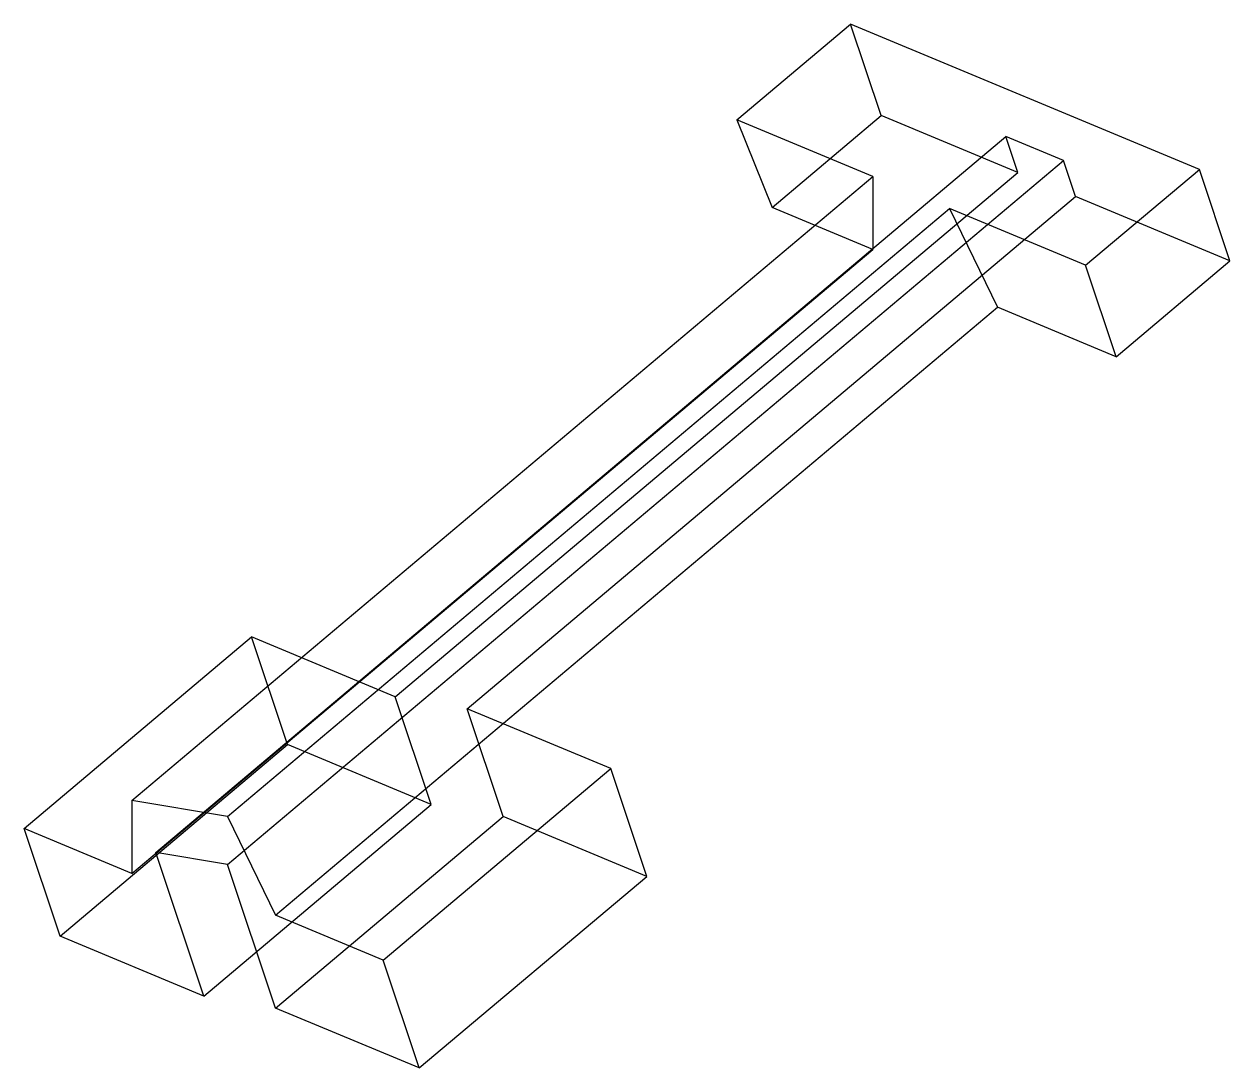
# Model space of a CAD drawing. Extents: x 186.5 to 236.9, y 114 to 157.6.
import ezdxf

# ---------------------------------------------------------------- set-up
doc = ezdxf.new("R2010")
doc.units = 0
doc.layers.get('0').update_dxf_attribs({"linetype": 'CONTINUOUS'})

msp = doc.modelspace()

# ---------------------------------------------------------------- linework, layer by layer
at = {"color": 7}
for p, q in [((216.312041, 153.629617), (221.062041, 157.629617)), ((235.627372, 151.560729), (221.062041, 157.629617)), ((222.336235, 153.807036), (221.062041, 157.629617)), ((221.991919, 151.263001), (216.312041, 153.629617)), ((216.312041, 153.629617), (217.784841, 149.974283)), ((217.784841, 149.974283), (222.336235, 153.807036)), ((228.043313, 151.429087), (222.336235, 153.807036)), ((192.04658, 123.037101), (227.543313, 152.929087)), ((228.043313, 151.429087), (227.543313, 152.929087)), ((229.947494, 151.927345), (227.543313, 152.929087)), ((195.04658, 122.537101), (229.947494, 151.927345)), ((230.447494, 150.427345), (229.947494, 151.927345)), ((191.04658, 125.203767), (221.991919, 151.263001)), ((202.04658, 129.537101), (228.043313, 151.429087)), ((221.991919, 151.263001), (221.991919, 148.221334)), ((230.877372, 147.560729), (235.627372, 151.560729)), ((236.901566, 147.738148), (235.627372, 151.560729)), ((205.04658, 129.037101), (230.447494, 150.427345)), ((236.901566, 147.738148), (230.447494, 150.427345)), ((195.04658, 124.537101), (225.197494, 149.927345)), ((221.991919, 148.221334), (217.784841, 149.974283)), ((230.877372, 147.560729), (225.197494, 149.927345)), ((225.197494, 149.927345), (227.197494, 145.802345)), ((191.04658, 122.162101), (221.991919, 148.221334)), ((232.151566, 143.738148), (230.877372, 147.560729)), ((232.151566, 143.738148), (236.901566, 147.738148)), ((197.04658, 120.412101), (227.197494, 145.802345)), ((232.151566, 143.738148), (227.197494, 145.802345)), ((186.54658, 124.037101), (196.04658, 132.037101)), ((197.54658, 127.537101), (196.04658, 132.037101)), ((202.04658, 129.537101), (196.04658, 132.037101)), ((203.54658, 125.037101), (202.04658, 129.537101)), ((206.54658, 124.537101), (205.04658, 129.037101)), ((211.04658, 126.537101), (205.04658, 129.037101)), ((188.04658, 119.537101), (197.54658, 127.537101)), ((203.54658, 125.037101), (197.54658, 127.537101)), ((201.54658, 118.537101), (211.04658, 126.537101)), ((212.54658, 122.037101), (211.04658, 126.537101)), ((195.04658, 124.537101), (191.04658, 125.203767)), ((191.04658, 125.203767), (191.04658, 122.162101)), ((194.04658, 117.037101), (203.54658, 125.037101)), ((195.04658, 124.537101), (197.04658, 120.412101)), ((197.04658, 116.537101), (206.54658, 124.537101)), ((212.54658, 122.037101), (206.54658, 124.537101)), ((188.04658, 119.537101), (186.54658, 124.037101)), ((191.04658, 122.162101), (186.54658, 124.037101)), ((195.04658, 122.537101), (192.04658, 123.037101)), ((194.04658, 117.037101), (192.04658, 123.037101)), ((197.04658, 116.537101), (195.04658, 122.537101)), ((203.04658, 114.037101), (212.54658, 122.037101)), ((201.54658, 118.537101), (197.04658, 120.412101)), ((194.04658, 117.037101), (188.04658, 119.537101)), ((203.04658, 114.037101), (201.54658, 118.537101)), ((203.04658, 114.037101), (197.04658, 116.537101))]:
    msp.add_line(p, q, dxfattribs=at)

doc.saveas('drawing.dxf')
